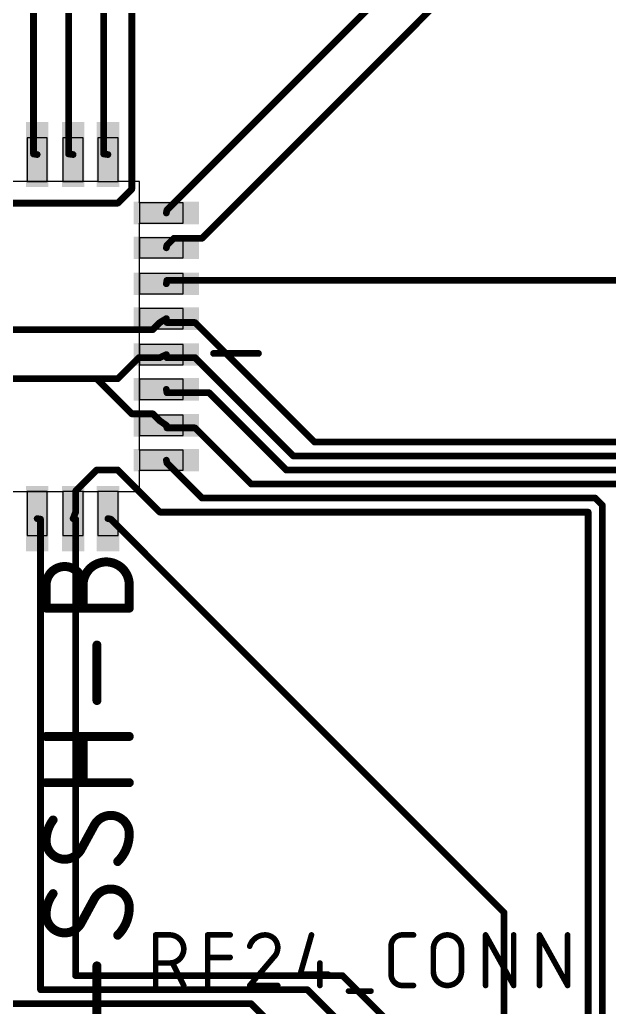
# Model space of a CAD drawing. Extents: x -1 to 120, y -17 to 80.
# Drawn here: x 68.11 to 81.44, y 38.18 to 60.5 of the extents above; entities that cross this region are included whole.
import ezdxf

# ---------------------------------------------------------------- set-up
doc = ezdxf.new("R2010")
doc.units = 0
for name, color, linetype in [('1', 22, 'CONTINUOUS'), ('21', 253, 'CONTINUOUS'), ('25', 253, 'CONTINUOUS'), ('27', 253, 'CONTINUOUS'), ('51', 253, 'CONTINUOUS')]:
    doc.layers.add(name, color=color, linetype=linetype)

# ---------------------------------------------------------------- blocks, each defined once
blk = doc.blocks.new('RECT')
blk.add_solid([(-0.5, -0.5), (0.5, -0.5), (-0.5, 0.5), (0.5, 0.5)])

msp = doc.modelspace()

# ---------------------------------------------------------------- linework, layer by layer
at = {"layer": '1', "const_width": 0.1524}
for points in [[(85.09, 68.4213), (72.2313, 55.5625)], [(80.01, 64.77), (71.4375, 56.1975)], [(70.6437, 63.6588), (70.6437, 56.6738)], [(70.0088, 62.7063), (70.0088, 57.4675)], [(69.215, 62.3888), (69.215, 57.4675)], [(68.4213, 61.7538), (68.4213, 57.4675)], [(68.4213, 57.4675), (68.5038, 57.4548)], [(69.215, 57.4675), (69.3166, 57.4548)], [(70.0088, 57.4675), (70.104, 57.4548)], [(70.6437, 56.6738), (70.3263, 56.3563)], [(70.3263, 56.3563), (66.9925, 56.3563)], [(71.4375, 56.1975), (71.4248, 56.134)], [(71.5962, 55.5625), (71.4375, 55.4038)], [(72.2313, 55.5625), (71.5962, 55.5625)], [(71.4375, 55.4038), (71.4248, 55.3466)], [(71.4375, 54.61), (71.4248, 54.5338)], [(85.09, 54.61), (71.4375, 54.61)], [(71.2788, 53.6575), (71.4248, 53.7464)], [(71.4375, 53.6575), (71.4248, 53.7464)], [(64.2938, 53.4988), (71.12, 53.4988)], [(71.12, 53.4988), (71.2788, 53.6575)], [(71.4375, 53.6575), (72.0725, 53.6575)], [(72.0725, 53.6575), (74.7713, 50.9588)], [(70.8025, 52.8638), (70.3263, 52.3875)], [(71.2788, 52.8638), (70.8025, 52.8638)], [(71.2788, 52.8638), (71.4248, 52.9336)], [(71.4375, 52.8638), (71.4248, 52.9336)], [(71.4375, 52.8638), (72.0725, 52.8638)], [(72.0725, 52.8638), (74.295, 50.6412)], [(69.85, 52.3875), (66.3575, 52.3875)], [(70.3263, 52.3875), (69.85, 52.3875)], [(69.85, 52.3875), (70.6437, 51.5938)], [(71.4375, 52.07), (71.4248, 52.1462)], [(71.4375, 52.07), (72.39, 52.07)], [(72.39, 52.07), (74.1363, 50.3238)], [(70.6437, 51.5938), (71.12, 51.5938)], [(71.12, 51.5938), (71.2788, 51.435)], [(71.2788, 51.435), (71.4248, 51.3334)], [(71.4375, 51.2763), (71.4248, 51.3334)], [(71.4375, 51.2763), (72.0725, 51.2763)], [(72.0725, 51.2763), (73.3425, 50.0063)], [(74.7713, 50.9588), (87.63, 50.9588)], [(74.295, 50.6412), (93.8213, 50.6412)], [(71.4375, 50.4825), (71.4248, 50.546)], [(72.2313, 49.6887), (71.4375, 50.4825)], [(69.3738, 49.8475), (69.85, 50.3238)], [(69.85, 50.3238), (70.3263, 50.3238)], [(70.3263, 50.3238), (71.2788, 49.3713)], [(74.1363, 50.3238), (88.9, 50.3238)], [(73.3425, 50.0063), (81.5975, 50.0063)], [(69.3738, 49.3713), (69.3738, 49.8475)], [(81.1213, 49.6887), (72.2313, 49.6887)], [(81.28, 49.53), (81.1213, 49.6887)], [(81.28, 26.5113), (81.28, 49.53)], [(69.3738, 49.3713), (69.3166, 49.2252)], [(71.2788, 49.3713), (80.9625, 49.3713)], [(80.9625, 49.3713), (80.9625, 33.8137)], [(68.58, 49.2125), (68.5038, 49.2252)], [(68.58, 38.5763), (68.58, 49.2125)], [(69.3738, 49.2125), (69.3166, 49.2252)], [(69.3738, 38.8938), (69.3738, 49.2125)], [(70.1675, 49.2125), (70.104, 49.2252)], [(79.0575, 40.3225), (70.1675, 49.2125)], [(79.0575, 35.2425), (79.0575, 40.3225)], [(75.4063, 38.8938), (69.3738, 38.8938)], [(77.47, 36.83), (75.4063, 38.8938)], [(74.6125, 38.5763), (68.58, 38.5763)], [(75.8825, 37.3062), (74.6125, 38.5763)], [(73.3425, 38.2587), (67.7863, 38.2587)], [(74.7713, 36.83), (73.3425, 38.2587)]]:
    msp.add_lwpolyline(points, dxfattribs=at)
at = {"layer": '1', "const_width": 0.0762}
for points in [[(68.427, 57.5052, 1), (68.4155, 57.4298)], [(68.3832, 57.4675, 1), (68.4594, 57.4675)], [(68.498, 57.4171, 1), (68.5096, 57.4925)], [(69.2197, 57.5053, 1), (69.2103, 57.4297)], [(69.1769, 57.4675, 1), (69.2531, 57.4675)], [(69.3119, 57.417, 1), (69.3213, 57.4926)], [(70.0138, 57.5053, 1), (70.0037, 57.4297)], [(69.9707, 57.4675, 1), (70.0469, 57.4675)], [(70.099, 57.417, 1), (70.109, 57.4926)], [(70.6056, 56.6738, 1), (70.6818, 56.6738)], [(70.6707, 56.6468, 1), (70.6168, 56.7007)], [(70.2993, 56.3832, 1), (70.3532, 56.3293)], [(70.3263, 56.3182, 1), (70.3263, 56.3944)], [(71.4106, 56.2244, 1), (71.4644, 56.1706)], [(71.4749, 56.19, 1), (71.4001, 56.205)], [(71.3874, 56.1415, 1), (71.4622, 56.1265)], [(71.5962, 55.6006, 1), (71.5962, 55.5244)], [(71.6232, 55.5356, 1), (71.5693, 55.5894)], [(72.2043, 55.5894, 1), (72.2582, 55.5356)], [(72.2313, 55.5244, 1), (72.2313, 55.6006)], [(71.3876, 55.3549, 1), (71.462, 55.3383)], [(71.4106, 55.4307, 1), (71.4644, 55.3768)], [(71.4747, 55.3955, 1), (71.4003, 55.412)], [(71.3872, 54.5401, 1), (71.4624, 54.5275)], [(71.4375, 54.6481, 1), (71.4375, 54.5719)], [(71.4751, 54.6037, 1), (71.3999, 54.6163)], [(71.4625, 53.7518, 1), (71.3871, 53.741)], [(71.4446, 53.7139, 1), (71.405, 53.7789)], [(71.12, 53.4607, 1), (71.12, 53.5369)], [(71.2589, 53.69, 1), (71.2986, 53.625)], [(71.3057, 53.6306, 1), (71.2518, 53.6844)], [(71.4375, 53.6956, 1), (71.4375, 53.6194)], [(71.3998, 53.6521, 1), (71.4752, 53.6629)], [(72.0994, 53.6844, 1), (72.0456, 53.6306)], [(72.0725, 53.6194, 1), (72.0725, 53.6956)], [(71.0931, 53.5257, 1), (71.1469, 53.4718)], [(70.8025, 52.9019, 1), (70.8025, 52.8257)], [(70.8294, 52.8368, 1), (70.7756, 52.8907)], [(71.2623, 52.8981, 1), (71.2952, 52.8294)], [(71.2788, 52.8257, 1), (71.2788, 52.9019)], [(71.4623, 52.9404, 1), (71.3873, 52.9268)], [(71.4375, 52.9019, 1), (71.4375, 52.8257)], [(71.4, 52.8569, 1), (71.475, 52.8706)], [(71.4412, 52.8992, 1), (71.4084, 52.968)], [(72.0994, 52.8907, 1), (72.0456, 52.8368)], [(72.0725, 52.8257, 1), (72.0725, 52.9019)], [(69.85, 52.4256, 1), (69.85, 52.3494)], [(69.8769, 52.4144, 1), (69.8231, 52.3606)], [(69.85, 52.3494, 1), (69.85, 52.4256)], [(70.3263, 52.3494, 1), (70.3263, 52.4256)], [(70.2993, 52.4144, 1), (70.3532, 52.3606)], [(71.4624, 52.1525, 1), (71.3872, 52.1399)], [(71.4375, 52.1081, 1), (71.4375, 52.0319)], [(71.3999, 52.0637, 1), (71.4751, 52.0763)], [(72.4169, 52.0969, 1), (72.3631, 52.0431)], [(72.39, 52.0319, 1), (72.39, 52.1081)], [(70.6437, 51.6319, 1), (70.6437, 51.5556)], [(70.6168, 51.5668, 1), (70.6707, 51.6207)], [(71.1469, 51.6207, 1), (71.0931, 51.5668)], [(71.12, 51.5556, 1), (71.12, 51.6319)], [(71.3005, 51.4663, 1), (71.257, 51.4037)], [(71.2518, 51.4081, 1), (71.3057, 51.4619)], [(71.462, 51.3417, 1), (71.3876, 51.3251)], [(71.4375, 51.3144, 1), (71.4375, 51.2382)], [(71.403, 51.3021, 1), (71.4466, 51.3647)], [(72.0994, 51.3032, 1), (72.0456, 51.2493)], [(72.0725, 51.2382, 1), (72.0725, 51.3144)], [(71.4003, 51.268, 1), (71.4747, 51.2845)], [(74.7713, 50.9969, 1), (74.7713, 50.9207)], [(74.7443, 50.9318, 1), (74.7982, 50.9857)], [(74.295, 50.6793, 1), (74.295, 50.6031)], [(74.2681, 50.6143, 1), (74.3219, 50.6682)], [(71.4622, 50.5535, 1), (71.3874, 50.5385)], [(71.4644, 50.5094, 1), (71.4106, 50.4556)], [(71.4001, 50.475, 1), (71.4749, 50.49)], [(69.85, 50.3619, 1), (69.85, 50.2857)], [(69.8769, 50.2968, 1), (69.8231, 50.3507)], [(70.3532, 50.3507, 1), (70.2993, 50.2968)], [(70.3263, 50.2857, 1), (70.3263, 50.3619)], [(74.1363, 50.3619, 1), (74.1363, 50.2857)], [(74.1093, 50.2968, 1), (74.1632, 50.3507)], [(73.3425, 50.0444, 1), (73.3425, 49.9682)], [(73.3156, 49.9793, 1), (73.3694, 50.0332)], [(69.4119, 49.8475, 1), (69.3357, 49.8475)], [(69.3468, 49.8744, 1), (69.4007, 49.8206)], [(72.2313, 49.7268, 1), (72.2313, 49.6506)], [(72.2043, 49.6618, 1), (72.2582, 49.7157)], [(81.1482, 49.7157, 1), (81.0943, 49.6618)], [(81.1213, 49.6506, 1), (81.1213, 49.7268)], [(81.3181, 49.53, 1), (81.2419, 49.53)], [(81.2531, 49.5031, 1), (81.3069, 49.5569)], [(69.3357, 49.3713, 1), (69.4119, 49.3713)], [(69.4092, 49.3574, 1), (69.3383, 49.3851)], [(71.2788, 49.4094, 1), (71.2788, 49.3332)], [(71.2518, 49.3443, 1), (71.3057, 49.3982)], [(81.0006, 49.3713, 1), (80.9244, 49.3713)], [(80.9625, 49.3332, 1), (80.9625, 49.4094)], [(68.5101, 49.2628, 1), (68.4975, 49.1876)], [(68.6181, 49.2125, 1), (68.5419, 49.2125)], [(68.5737, 49.1749, 1), (68.5863, 49.2501)], [(69.3249, 49.2624, 1), (69.3083, 49.188)], [(69.2811, 49.2391, 1), (69.3521, 49.2113)], [(69.4119, 49.2125, 1), (69.3357, 49.2125)], [(69.3655, 49.1753, 1), (69.382, 49.2497)], [(70.1115, 49.2626, 1), (70.0965, 49.1878)], [(70.1944, 49.2394, 1), (70.1406, 49.1856)], [(70.16, 49.1751, 1), (70.175, 49.2499)], [(79.0956, 40.3225, 1), (79.0194, 40.3225)], [(79.0306, 40.2956, 1), (79.0844, 40.3494)], [(69.3738, 38.9319, 1), (69.3738, 38.8557)], [(69.3357, 38.8938, 1), (69.4119, 38.8938)], [(75.4332, 38.9207, 1), (75.3793, 38.8668)], [(75.4063, 38.8557, 1), (75.4063, 38.9319)], [(68.58, 38.6144, 1), (68.58, 38.5382)], [(74.6394, 38.6032, 1), (74.5856, 38.5493)], [(74.6125, 38.5382, 1), (74.6125, 38.6144)], [(68.5419, 38.5763, 1), (68.6181, 38.5763)], [(73.3694, 38.2857, 1), (73.3156, 38.2318)], [(73.3425, 38.2206, 1), (73.3425, 38.2968)]]:
    msp.add_lwpolyline(points, format="xyb", dxfattribs=at)
at = {"layer": '21', "const_width": 0.1524}
msp.add_lwpolyline([(72.4916, 52.959), (73.5076, 52.959)], dxfattribs=at)
at = {"layer": '21', "const_width": 0.0762}
for points in [[(72.4916, 52.9971, 1), (72.4916, 52.9209)], [(73.5076, 52.9209, 1), (73.5076, 52.9971)]]:
    msp.add_lwpolyline(points, format="xyb", dxfattribs=at)
at = {"layer": '25'}
for points, const_width in [([(71.1835, 39.8463, 1), (71.1835, 39.7828)], 0.0635), ([(71.2153, 39.8145, 1), (71.1518, 39.8145)], 0.0635), ([(71.501, 39.8463, 1), (71.501, 39.7828)], 0.0635), ([(71.501, 39.1795, 1), (71.501, 39.8145)], 0.127), ([(71.501, 39.7828, 1), (71.501, 39.8463)], 0.0635), ([(72.3906, 39.8145, 1), (72.3271, 39.8145)], 0.0635), ([(72.3589, 39.8463, 1), (72.3589, 39.7828)], 0.0635), ([(72.8669, 39.7828, 1), (72.8669, 39.8463)], 0.0635), ([(73.6581, 39.8145, 0.3252), (73.3088, 39.5605)], 0.127), ([(73.6581, 39.8463, 1), (73.6581, 39.7828)], 0.0635), ([(73.9438, 39.5288, 0.4142), (73.6581, 39.8145)], 0.127), ([(73.6581, 39.7828, 1), (73.6581, 39.8463)], 0.0635), ([(74.7363, 39.8058, 1), (74.6753, 39.8232)], 0.0635), ([(76.7595, 39.8145, 0.4142), (76.5055, 39.5605)], 0.127), ([(76.7595, 39.8463, 1), (76.7595, 39.7828)], 0.0635), ([(76.7595, 39.7828, 1), (76.7595, 39.8463)], 0.0635), ([(77.0135, 39.7828, 1), (77.0135, 39.8463)], 0.0635), ([(78.0967, 39.497, 1), (77.4617, 39.497)], 0.127), ([(78.6746, 39.8145, 1), (78.6111, 39.8145)], 0.0635), ([(78.6706, 39.8299, 1), (78.6151, 39.7991)], 0.0635), ([(79.3096, 39.8145, 1), (79.2461, 39.8145)], 0.0635), ([(79.8938, 39.8145, 1), (79.8303, 39.8145)], 0.0635), ([(79.8898, 39.8299, 1), (79.8343, 39.7991)], 0.0635), ([(80.5288, 39.8145, 1), (80.4653, 39.8145)], 0.0635), ([(73.2786, 39.5703, 1), (73.339, 39.5507)], 0.0635), ([(73.8486, 39.3065, 0.2053), (73.9438, 39.5288)], 0.127), ([(73.9756, 39.5288, 1), (73.9121, 39.5287)], 0.0635), ([(73.9121, 39.5288, 1), (73.9756, 39.5288)], 0.0635), ([(76.5372, 39.5605, 1), (76.4737, 39.5605)], 0.0635), ([(76.4737, 39.5605, 1), (76.5372, 39.5605)], 0.0635), ([(77.4935, 39.497, 1), (77.43, 39.497)], 0.0635), ([(77.43, 39.497, 1), (77.4935, 39.497)], 0.0635), ([(78.1285, 39.497, 1), (78.065, 39.497)], 0.0635), ([(78.065, 39.497, 1), (78.1285, 39.497)], 0.0635), ([(72.3589, 39.3383, 1), (72.3589, 39.2747)], 0.0635), ([(72.8669, 39.2747, 1), (72.8669, 39.3383)], 0.0635), ([(73.8267, 39.3295, 1), (73.8705, 39.2835)], 0.0635), ([(73.8728, 39.2859, 1), (73.8244, 39.3271)], 0.0635), ([(71.1835, 39.2113, 1), (71.1835, 39.1478)], 0.0635), ([(71.501, 39.2113, 1), (71.501, 39.1478)], 0.0635), ([(71.501, 39.1478, 1), (71.501, 39.2113)], 0.0635), ([(71.5929, 39.1937, 1), (71.5361, 39.1653)], 0.0635), ([(74.9281, 39.1795, 1), (74.8646, 39.1795)], 0.0635), ([(74.4518, 38.9573, 1), (74.4518, 38.8937)], 0.0635), ([(74.4213, 38.9342, 1), (74.4823, 38.9168)], 0.0635), ([(75.0868, 38.8937, 1), (75.0868, 38.9573)], 0.0635), ([(76.5372, 38.9255, 1), (76.4737, 38.9255)], 0.0635), ([(76.4737, 38.9255, 1), (76.5372, 38.9255)], 0.0635), ([(76.5055, 38.9255, 0.4142), (76.7595, 38.6715)], 0.127), ([(77.4617, 38.989, 1), (78.0967, 38.989)], 0.127), ([(77.4935, 38.989, 1), (77.43, 38.989)], 0.0635), ([(77.43, 38.989, 1), (77.4935, 38.989)], 0.0635), ([(78.1285, 38.989, 1), (78.065, 38.989)], 0.0635), ([(78.065, 38.989, 1), (78.1285, 38.989)], 0.0635), ([(71.1518, 38.6715, 1), (71.2153, 38.6715)], 0.0635), ([(71.7901, 38.6573, 1), (71.8469, 38.6857)], 0.0635), ([(72.3271, 38.6715, 1), (72.3906, 38.6715)], 0.0635), ([(73.3088, 38.7033, 1), (73.3088, 38.6397)], 0.0635), ([(73.2846, 38.6921, 1), (73.333, 38.6509)], 0.0635), ([(73.9438, 38.6397, 1), (73.9438, 38.7033)], 0.0635), ([(74.8646, 38.6715, 1), (74.9281, 38.6715)], 0.0635), ([(76.7595, 38.7033, 1), (76.7595, 38.6397)], 0.0635), ([(76.7595, 38.6397, 1), (76.7595, 38.7033)], 0.0635), ([(77.0135, 38.6397, 1), (77.0135, 38.7033)], 0.0635), ([(78.6111, 38.6715, 1), (78.6746, 38.6715)], 0.0635), ([(79.2461, 38.6715, 1), (79.3096, 38.6715)], 0.0635), ([(79.2501, 38.6561, 1), (79.3056, 38.6869)], 0.0635), ([(79.8303, 38.6715, 1), (79.8938, 38.6715)], 0.0635), ([(80.4653, 38.6715, 1), (80.5288, 38.6715)], 0.0635), ([(80.4693, 38.6561, 1), (80.5248, 38.6869)], 0.0635), ([(75.544, 38.5763, 1), (75.544, 38.5127)], 0.0635), ([(76.052, 38.5127, 1), (76.052, 38.5763)], 0.0635)]:
    msp.add_lwpolyline(points, format="xyb", dxfattribs=dict(at, const_width=const_width))
at = {"layer": '25', "const_width": 0.127}
for points in [[(71.1835, 38.6715), (71.1835, 39.8145)], [(71.1835, 39.8145), (71.501, 39.8145)], [(72.3589, 38.6715), (72.3589, 39.8145)], [(72.3589, 39.8145), (72.8669, 39.8145)], [(74.7058, 39.8145), (74.4518, 38.9255)], [(76.7595, 39.8145), (77.0135, 39.8145)], [(78.6428, 38.6715), (78.6428, 39.8145)], [(78.6428, 39.8145), (79.2778, 38.6715)], [(79.2778, 38.6715), (79.2778, 39.8145)], [(79.862, 38.6715), (79.862, 39.8145)], [(79.862, 39.8145), (80.497, 38.6715)], [(80.497, 38.6715), (80.497, 39.8145)], [(76.5055, 38.9255), (76.5055, 39.5605)], [(77.4617, 38.989), (77.4617, 39.497)], [(78.0967, 39.497), (78.0967, 38.989)], [(72.3589, 39.3065), (72.8669, 39.3065)], [(73.8486, 39.3065), (73.3088, 38.6715)], [(71.501, 39.1795), (71.1835, 39.1795)], [(71.8185, 38.6715), (71.5645, 39.1795)], [(74.8963, 39.1795), (74.8963, 38.6715)], [(74.4518, 38.9255), (75.0868, 38.9255)], [(73.3088, 38.6715), (73.9438, 38.6715)], [(77.0135, 38.6715), (76.7595, 38.6715)], [(75.544, 38.5445), (76.052, 38.5445)]]:
    msp.add_lwpolyline(points, dxfattribs=at)
at = {"layer": '27'}
for points, const_width in [([(69.5424, 47.7242, 1), (68.707, 47.7242)], 0.2032), ([(70.5866, 47.7242, 1), (69.5424, 47.7242)], 0.2032), ([(68.7578, 47.7242, 1), (68.6562, 47.7242)], 0.1016), ([(68.6562, 47.7242, 1), (68.7578, 47.7242)], 0.1016), ([(69.5932, 47.7242, 1), (69.4916, 47.7242)], 0.1016), ([(69.4916, 47.7242, 1), (69.5932, 47.7242)], 0.1016), ([(69.4916, 47.7242, 1), (69.5932, 47.7242)], 0.1016), ([(70.6374, 47.7242, 1), (70.5358, 47.7242)], 0.1016), ([(70.5358, 47.7242, 1), (70.6374, 47.7242)], 0.1016), ([(68.707, 47.2529, 1), (68.707, 47.1513)], 0.1016), ([(68.6562, 47.2021, 1), (68.7578, 47.2021)], 0.1016), ([(69.4916, 47.2021, 1), (69.5932, 47.2021)], 0.1016), ([(70.5358, 47.2021, 1), (70.6374, 47.2021)], 0.1016), ([(70.5866, 47.1513, 1), (70.5866, 47.2529)], 0.1016), ([(69.9064, 46.3666, 1), (69.8048, 46.3666)], 0.1016), ([(69.8048, 45.1135, 1), (69.9064, 45.1135)], 0.1016), ([(68.707, 44.3511, 1), (68.707, 44.2495)], 0.1016), ([(69.5932, 44.3003, 1), (69.4916, 44.3003)], 0.1016), ([(70.5866, 44.2495, 1), (70.5866, 44.3511)], 0.1016), ([(68.707, 43.3069, 1), (68.707, 43.2053)], 0.1016), ([(69.4916, 43.2561, 1), (69.5932, 43.2561)], 0.1016), ([(70.5866, 43.2053, 1), (70.5866, 43.3069)], 0.1016), ([(68.8636, 42.4124, 0.1623), (68.707, 41.9425)], 0.2032), ([(68.9043, 42.382, 1), (68.823, 42.4429)], 0.1016), ([(70.1689, 42.5169, 0.2656), (69.8034, 42.308)], 0.2032), ([(70.5866, 42.0992, 0.4142), (70.1689, 42.5169)], 0.2032), ([(70.1689, 42.5677, 1), (70.1689, 42.4661)], 0.1016), ([(70.1689, 42.4661, 1), (70.1689, 42.5677)], 0.1016), ([(69.7597, 42.3338, 1), (69.8472, 42.2822)], 0.1016), ([(69.848, 42.2837, 1), (69.7588, 42.3323)], 0.1016), ([(70.3255, 41.4726, 0.2), (70.5866, 42.0992)], 0.2032), ([(70.6374, 42.0992, 1), (70.5358, 42.0992)], 0.1016), ([(68.707, 41.9425, 0.4142), (69.1247, 41.5248)], 0.2032), ([(68.7578, 41.9425, 1), (68.6562, 41.9425)], 0.1016), ([(68.6562, 41.9425, 1), (68.7578, 41.9425)], 0.1016), ([(70.5358, 42.0992, 1), (70.6374, 42.0992)], 0.1016), ([(69.1247, 41.5248, 0.2656), (69.4902, 41.7337)], 0.2032), ([(69.4456, 41.758, 1), (69.5348, 41.7094)], 0.1016), ([(69.5339, 41.7079, 1), (69.4464, 41.7595)], 0.1016), ([(69.1247, 41.5756, 1), (69.1247, 41.474)], 0.1016), ([(69.1247, 41.474, 1), (69.1247, 41.5756)], 0.1016), ([(70.2898, 41.5087, 1), (70.3613, 41.4366)], 0.1016), ([(70.1689, 40.8523, 0.2656), (69.8034, 40.6434)], 0.2032), ([(70.5866, 40.4346, 0.4142), (70.1689, 40.8523)], 0.2032), ([(70.1689, 40.9031, 1), (70.1689, 40.8015)], 0.1016), ([(70.1689, 40.8015, 1), (70.1689, 40.9031)], 0.1016), ([(68.8636, 40.7479, 0.1623), (68.707, 40.278)], 0.2032), ([(68.9043, 40.7174, 1), (68.823, 40.7783)], 0.1016), ([(69.7597, 40.6692, 1), (69.8472, 40.6176)], 0.1016), ([(69.848, 40.6191, 1), (69.7588, 40.6678)], 0.1016), ([(70.3255, 39.8081, 0.2), (70.5866, 40.4346)], 0.2032), ([(70.6374, 40.4346, 1), (70.5358, 40.4346)], 0.1016), ([(70.5358, 40.4346, 1), (70.6374, 40.4346)], 0.1016), ([(68.707, 40.278, 0.4142), (69.1247, 39.8603)], 0.2032), ([(68.7578, 40.278, 1), (68.6562, 40.278)], 0.1016), ([(68.6562, 40.278, 1), (68.7578, 40.278)], 0.1016), ([(69.1247, 39.8603, 0.2656), (69.4902, 40.0691)], 0.2032), ([(69.1247, 39.9111, 1), (69.1247, 39.8095)], 0.1016), ([(69.1247, 39.8095, 1), (69.1247, 39.9111)], 0.1016), ([(69.4456, 40.0934, 1), (69.5348, 40.0448)], 0.1016), ([(69.5339, 40.0433, 1), (69.4464, 40.0949)], 0.1016), ([(70.2898, 39.8441, 1), (70.3613, 39.772)], 0.1016), ([(69.9064, 39.1138, 1), (69.8048, 39.1138)], 0.1016)]:
    msp.add_lwpolyline(points, format="xyb", dxfattribs=dict(at, const_width=const_width))
at = {"layer": '27', "const_width": 0.2032}
for points in [[(68.707, 47.2021), (68.707, 47.7242)], [(69.5424, 47.2021), (69.5424, 47.7242)], [(70.5866, 47.7242), (70.5866, 47.2021)], [(70.5866, 47.2021), (68.707, 47.2021)], [(69.8556, 45.1135), (69.8556, 46.3666)], [(68.707, 44.3003), (70.5866, 44.3003)], [(69.5424, 43.2561), (69.5424, 44.3003)], [(70.5866, 43.2561), (68.707, 43.2561)], [(69.8034, 42.308), (69.4902, 41.7337)], [(69.8034, 40.6434), (69.4902, 40.0691)], [(69.8556, 37.8607), (69.8556, 39.1138)]]:
    msp.add_lwpolyline(points, dxfattribs=at)
at = {"layer": '51'}
for p, q in [((68.7324, 57.8358), (68.2752, 57.8358)), ((68.2752, 57.8358), (68.2752, 56.8452)), ((68.7324, 56.8452), (68.7324, 57.8358)), ((69.5452, 57.8358), (69.088, 57.8358)), ((69.088, 57.8358), (69.088, 56.8452)), ((69.5452, 56.8452), (69.5452, 57.8358)), ((70.3326, 57.8358), (69.8754, 57.8358)), ((69.8754, 57.8358), (69.8754, 56.8452)), ((70.3326, 56.8452), (70.3326, 57.8358)), ((69.8754, 56.8452), (64.7446, 56.8452)), ((68.2752, 56.8452), (67.945, 56.8452)), ((68.2752, 56.8452), (68.7324, 56.8452)), ((69.088, 56.8452), (68.7324, 56.8452)), ((69.088, 56.8452), (69.5452, 56.8452)), ((69.8754, 56.8452), (69.5452, 56.8452)), ((69.8754, 56.8452), (70.3326, 56.8452)), ((70.8152, 56.8452), (70.3326, 56.8452)), ((70.8152, 56.3626), (70.8152, 56.8452)), ((70.8152, 56.3626), (70.8152, 55.9054)), ((71.8058, 56.3626), (70.8152, 56.3626)), ((71.8058, 55.9054), (71.8058, 56.3626)), ((70.8152, 55.5752), (70.8152, 55.9054)), ((70.8152, 55.9054), (71.8058, 55.9054)), ((70.8152, 55.5752), (70.8152, 55.118)), ((71.8058, 55.5752), (70.8152, 55.5752)), ((70.8152, 51.1048), (70.8152, 55.5752)), ((71.8058, 55.118), (71.8058, 55.5752)), ((70.8152, 54.7624), (70.8152, 55.118)), ((70.8152, 55.118), (71.8058, 55.118)), ((70.8152, 54.7624), (70.8152, 54.3052)), ((71.8058, 54.7624), (70.8152, 54.7624)), ((71.8058, 54.3052), (71.8058, 54.7624)), ((70.8152, 53.975), (70.8152, 54.3052)), ((70.8152, 54.3052), (71.8058, 54.3052)), ((70.8152, 53.975), (70.8152, 53.5178)), ((71.8058, 53.975), (70.8152, 53.975)), ((71.8058, 53.5178), (71.8058, 53.975)), ((70.8152, 53.1622), (70.8152, 53.5178)), ((70.8152, 53.5178), (71.8058, 53.5178)), ((70.8152, 53.1622), (70.8152, 52.705)), ((71.8058, 53.1622), (70.8152, 53.1622)), ((71.8058, 52.705), (71.8058, 53.1622)), ((70.8152, 52.3748), (70.8152, 52.705)), ((70.8152, 52.705), (71.8058, 52.705)), ((70.8152, 52.3748), (70.8152, 51.9176)), ((71.8058, 52.3748), (70.8152, 52.3748)), ((71.8058, 51.9176), (71.8058, 52.3748)), ((70.8152, 51.562), (70.8152, 51.9176)), ((70.8152, 51.9176), (71.8058, 51.9176)), ((70.8152, 51.562), (70.8152, 51.1048)), ((71.8058, 51.562), (70.8152, 51.562)), ((71.8058, 51.1048), (71.8058, 51.562)), ((70.8152, 50.7746), (70.8152, 51.1048)), ((70.8152, 51.1048), (71.8058, 51.1048)), ((70.8152, 50.7746), (70.8152, 50.3174)), ((71.8058, 50.7746), (70.8152, 50.7746)), ((71.8058, 50.3174), (71.8058, 50.7746)), ((70.8152, 49.8348), (70.8152, 50.3174)), ((70.8152, 50.3174), (71.8058, 50.3174)), ((65.532, 49.8348), (69.088, 49.8348)), ((67.945, 49.8348), (68.2752, 49.8348)), ((68.7324, 49.8348), (68.2752, 49.8348)), ((68.2752, 49.8348), (68.2752, 48.8442)), ((68.7324, 49.8348), (69.088, 49.8348)), ((68.7324, 48.8442), (68.7324, 49.8348)), ((69.5452, 49.8348), (69.088, 49.8348)), ((69.088, 49.8348), (69.088, 48.8442)), ((69.5452, 49.8348), (69.8754, 49.8348)), ((69.5452, 48.8442), (69.5452, 49.8348)), ((70.3326, 49.8348), (69.8754, 49.8348)), ((69.8754, 49.8348), (69.8754, 48.8442)), ((70.3326, 49.8348), (70.8152, 49.8348)), ((70.3326, 48.8442), (70.3326, 49.8348)), ((68.2752, 48.8442), (68.7324, 48.8442)), ((69.088, 48.8442), (69.5452, 48.8442)), ((69.8754, 48.8442), (70.3326, 48.8442))]:
    msp.add_line(p, q, dxfattribs=at)

# ---------------------------------------------------------------- block references
at = {"layer": '1', "xscale": 0.508, "yscale": 1.4732}
for p, rotation in [((68.5038, 57.4548), 180), ((69.3166, 57.4548), 180), ((70.104, 57.4548), 180), ((71.4248, 56.134), 270), ((71.4248, 55.3466), 270), ((71.4248, 54.5338), 270), ((71.4248, 53.7464), 270), ((71.4248, 52.9336), 270), ((71.4248, 52.1462), 270), ((71.4248, 51.3334), 270), ((71.4248, 50.546), 270), ((68.5038, 49.2252), 180), ((69.3166, 49.2252), 180), ((70.104, 49.2252), 180)]:
    msp.add_blockref('RECT', p, dxfattribs=dict(at, rotation=rotation))

doc.saveas('drawing.dxf')
